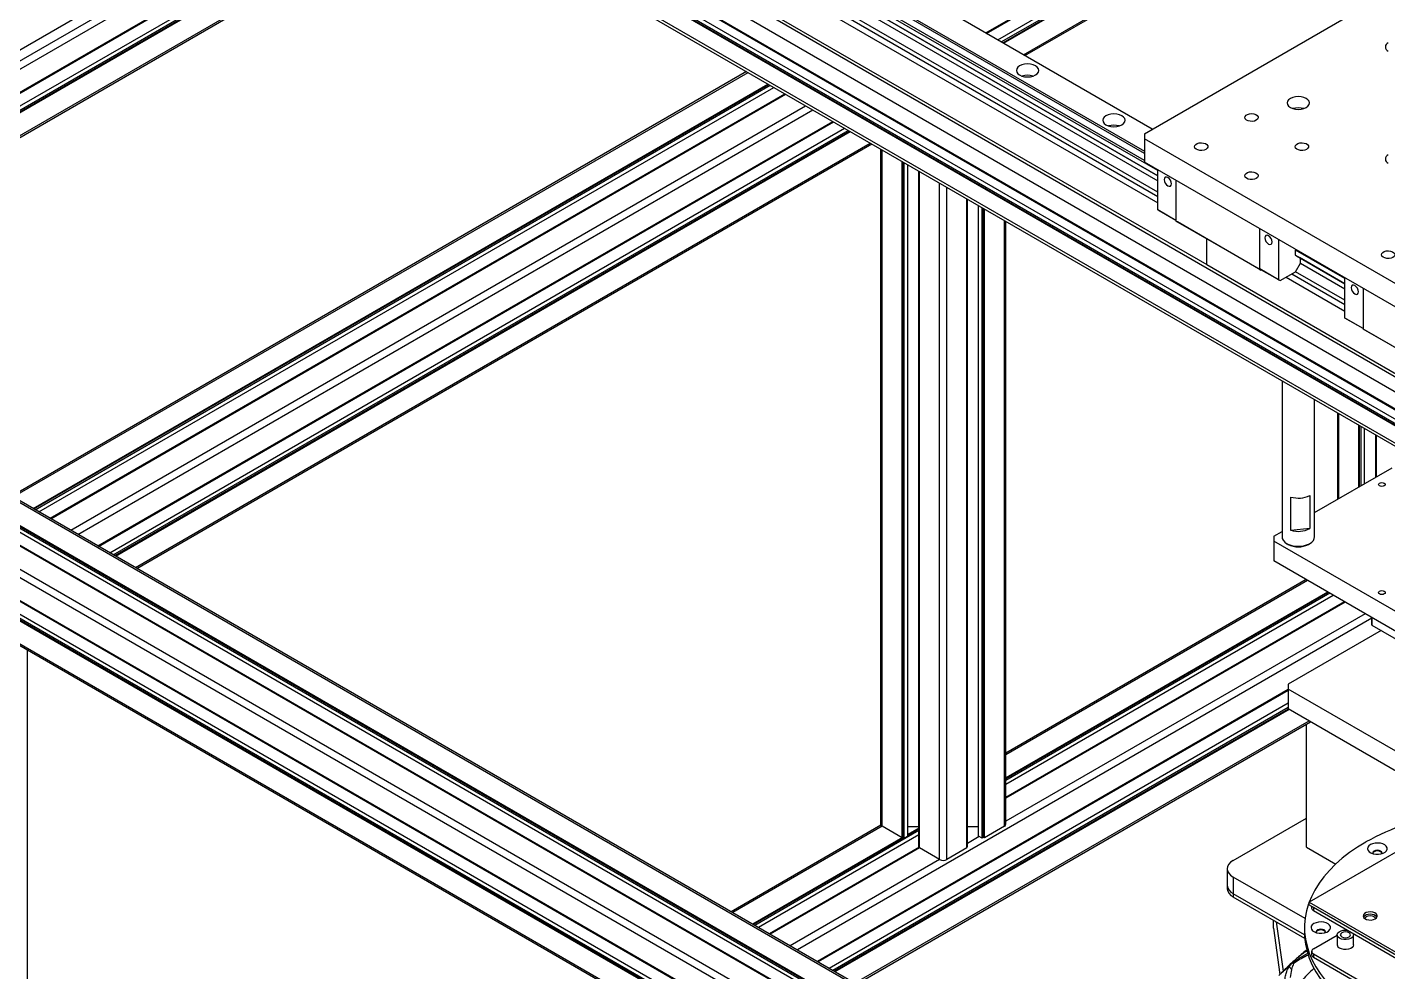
# Model space of a CAD drawing. Header units: millimetres. Extents: x 0 to 597, y 0 to 420.
# Drawn here: x 364.35 to 408.93, y 130.49 to 161.42 of the extents above; entities that cross this region are included whole.
import ezdxf

# ---------------------------------------------------------------- set-up
doc = ezdxf.new("R2010")
doc.units = ezdxf.units.MM

msp = doc.modelspace()

# ---------------------------------------------------------------- linework, layer by layer
at = {"color": 7, "linetype": 'Continuous', "lineweight": 25}
for p, q in [((401.212, 158.08), (371.106, 175.46)), ((400.951, 157.049), (370.215, 174.793)), ((400.951, 157.284), (370.316, 174.969)), ((370.347, 175.022), (400.951, 157.354)), ((401.389, 156.726), (370.184, 174.74)), ((370.184, 174.569), (401.389, 156.554)), ((370.215, 174.551), (401.389, 156.554)), ((401.389, 156.554), (370.316, 174.492)), ((370.347, 174.475), (401.389, 156.554)), ((370.347, 174.311), (401.389, 156.391)), ((401.389, 156.015), (370.184, 174.03)), ((370.184, 173.894), (401.389, 155.879)), ((369.995, 173.785), (401.389, 155.661)), ((369.901, 172.642), (434.012, 135.631)), ((369.995, 172.696), (402.994, 153.646)), ((369.689, 172.274), (433.8, 135.264)), ((369.689, 171.708), (433.8, 134.698)), ((369.713, 171.667), (433.824, 134.657)), ((369.713, 171.221), (433.824, 134.21)), ((369.83, 171.289), (433.941, 134.278)), ((369.689, 171.153), (433.8, 134.142)), ((369.713, 171.166), (433.824, 134.156)), ((369.689, 170.587), (433.8, 133.576)), ((369.751, 170.449), (433.862, 133.439)), ((375.4, 167.188), (349.272, 152.105)), ((352.522, 152.598), (376.597, 166.497)), ((352.545, 152.585), (376.621, 166.483)), ((352.908, 152.375), (376.984, 166.274)), ((353.026, 152.307), (377.102, 166.206)), ((353.073, 152.28), (377.149, 166.179)), ((353.097, 152.266), (377.173, 166.165)), ((353.801, 151.86), (377.877, 165.758)), ((395.759, 161.228), (401.82, 164.727)), ((395.783, 161.214), (401.844, 164.713)), ((396.146, 161.004), (402.207, 164.503)), ((396.264, 160.936), (402.325, 164.435)), ((396.311, 160.909), (402.372, 164.408)), ((396.334, 160.896), (402.395, 164.394)), ((397.039, 160.489), (403.1, 163.988)), ((400.951, 157.929), (410.747, 163.584)), ((387.917, 159.962), (363.841, 146.064)), ((364.545, 145.657), (388.621, 159.556)), ((364.569, 145.644), (388.644, 159.542)), ((364.616, 145.617), (388.691, 159.515)), ((364.734, 145.549), (388.809, 159.447)), ((365.097, 145.339), (389.172, 159.238)), ((365.12, 145.325), (389.196, 159.224)), ((366.667, 144.433), (390.742, 158.331)), ((366.69, 144.419), (390.766, 158.318)), ((367.053, 144.21), (391.129, 158.108)), ((367.171, 144.141), (391.247, 158.04)), ((367.218, 144.114), (391.294, 158.013)), ((367.242, 144.101), (391.317, 157.999)), ((400.951, 157.929), (400.951, 157.765)), ((367.946, 143.694), (392.022, 157.593)), ((392.309, 157.427), (392.309, 135.32)), ((411.039, 151.942), (400.951, 157.765)), ((400.951, 157.765), (400.951, 157.003)), ((393.014, 134.874), (393.014, 157.02)), ((393.037, 134.888), (393.037, 157.007)), ((393.084, 134.86), (393.084, 156.979)), ((411.039, 151.18), (400.951, 157.003)), ((393.202, 134.928), (393.202, 156.911)), ((393.565, 134.583), (393.565, 156.702)), ((393.589, 134.542), (393.589, 156.688)), ((401.389, 155.433), (401.389, 156.75)), ((401.988, 156.405), (401.988, 155.071)), ((395.135, 134.542), (395.135, 155.796)), ((395.158, 134.583), (395.158, 155.782)), ((395.521, 134.928), (395.521, 155.572)), ((395.639, 134.86), (395.639, 155.504)), ((395.686, 134.888), (395.686, 155.477)), ((395.71, 134.874), (395.71, 155.464)), ((401.988, 155.087), (401.389, 155.433)), ((401.436, 155.406), (401.389, 155.433)), ((401.988, 155.087), (401.436, 155.406)), ((396.414, 135.32), (396.414, 155.057)), ((404.722, 153.493), (401.988, 155.071)), ((402.035, 155.044), (401.988, 155.071)), ((404.769, 153.465), (402.035, 155.044)), ((404.722, 154.826), (404.722, 153.493)), ((404.736, 153.501), (404.736, 154.818)), ((402.994, 153.646), (402.994, 154.49)), ((405.349, 154.464), (405.349, 153.147)), ((405.901, 154.121), (405.911, 154.14)), ((407.518, 153.188), (405.901, 154.121)), ((405.901, 153.95), (405.901, 154.121)), ((405.901, 153.95), (407.518, 153.016)), ((405.931, 153.932), (405.901, 153.95)), ((405.931, 153.932), (407.518, 153.016)), ((407.518, 153.016), (406.033, 153.874)), ((406.063, 153.856), (406.033, 153.874)), ((406.063, 153.856), (407.518, 153.016)), ((406.063, 153.693), (406.063, 153.856)), ((402.994, 153.646), (434.106, 135.685)), ((404.722, 153.493), (404.769, 153.465)), ((405.349, 153.147), (404.736, 153.501)), ((404.736, 153.501), (404.783, 153.473)), ((404.769, 153.465), (404.783, 153.473)), ((404.783, 153.473), (405.396, 153.12)), ((405.396, 153.12), (405.901, 153.411)), ((405.901, 153.411), (406.063, 153.693)), ((407.518, 152.477), (405.901, 153.411)), ((406.063, 153.693), (407.518, 152.853)), ((347.339, 153.085), (408.857, 117.571)), ((409.846, 119.506), (351.324, 153.29)), ((405.349, 153.147), (405.396, 153.12)), ((405.594, 153.234), (407.518, 152.124)), ((405.783, 153.343), (407.518, 152.341)), ((407.518, 151.895), (407.518, 153.213)), ((350.045, 152.551), (409.282, 118.355)), ((350.069, 152.565), (409.282, 118.382)), ((350.432, 152.774), (409.498, 118.676)), ((350.549, 152.842), (409.616, 118.744)), ((350.597, 152.87), (409.633, 118.789)), ((350.62, 152.883), (409.633, 118.816)), ((408.116, 152.867), (408.116, 151.533)), ((347.339, 152.328), (408.857, 116.814)), ((347.363, 152.287), (408.881, 116.773)), ((347.339, 151.664), (408.857, 116.15)), ((347.363, 151.732), (408.881, 116.218)), ((347.363, 151.677), (408.881, 116.164)), ((347.481, 151.8), (408.926, 116.328)), ((408.116, 151.549), (407.518, 151.895)), ((407.565, 151.868), (407.518, 151.895)), ((408.116, 151.549), (407.565, 151.868)), ((410.85, 149.955), (408.116, 151.533)), ((408.163, 151.506), (408.116, 151.533)), ((410.897, 149.928), (408.163, 151.506)), ((347.339, 150.907), (408.857, 115.393)), ((347.374, 150.831), (408.892, 115.317)), ((405.462, 149.834), (405.462, 144.728)), ((406.528, 144.728), (406.528, 149.218)), ((407.277, 148.786), (407.277, 145.958)), ((407.981, 146.364), (407.981, 148.38)), ((408.004, 146.378), (408.004, 148.366)), ((408.051, 146.405), (408.051, 148.339)), ((408.169, 146.473), (408.169, 148.271)), ((408.532, 146.682), (408.532, 148.061)), ((408.556, 146.696), (408.556, 148.048)), ((406.528, 145.526), (409.068, 146.992)), ((405.754, 144.943), (405.754, 146.032)), ((406.368, 146.087), (406.368, 144.998)), ((405.193, 144.755), (405.462, 144.91)), ((406.368, 144.998), (405.754, 144.943)), ((405.193, 144.755), (405.193, 144.592)), ((412.925, 140.129), (405.193, 144.592)), ((405.193, 144.592), (405.193, 143.939)), ((405.618, 144.51), (405.665, 144.483)), ((406.325, 144.483), (406.372, 144.51)), ((412.925, 139.476), (405.193, 143.939)), ((406.251, 143.328), (396.414, 137.65)), ((406.955, 142.922), (396.414, 136.837)), ((406.978, 142.908), (396.414, 136.81)), ((407.025, 142.881), (396.414, 136.755)), ((407.143, 142.813), (396.414, 136.619)), ((407.506, 142.603), (396.414, 136.2)), ((407.53, 142.59), (396.414, 136.173)), ((408.402, 142.086), (408.402, 141.925)), ((408.409, 141.837), (408.409, 142.082)), ((408.409, 141.837), (409.85, 141.005)), ((408.706, 141.666), (405.665, 139.91)), ((364.359, 116.815), (364.359, 141.026)), ((405.665, 139.728), (390.241, 130.824)), ((405.665, 139.701), (390.264, 130.81)), ((405.665, 139.91), (405.665, 139.747)), ((412.925, 135.556), (405.665, 139.747)), ((405.665, 139.747), (405.665, 139.094)), ((405.665, 139.282), (390.627, 130.601)), ((405.665, 139.146), (390.745, 130.532)), ((405.667, 139.092), (390.792, 130.505)), ((412.925, 134.903), (405.665, 139.094)), ((405.691, 139.079), (390.816, 130.492)), ((391.52, 130.085), (406.395, 138.672)), ((406.265, 134.57), (406.265, 138.597)), ((403.861, 134.135), (406.265, 135.523)), ((392.32, 135.286), (387.415, 132.455)), ((393.565, 135.111), (388.19, 132.008)), ((393.014, 134.874), (392.358, 135.252)), ((393.565, 135.236), (393.202, 135.236)), ((393.565, 135.192), (393.202, 134.983)), ((393.565, 135.165), (393.202, 134.956)), ((395.521, 135.236), (395.158, 135.236)), ((396.365, 135.252), (395.71, 134.874)), ((410.704, 135.28), (406.348, 132.766)), ((393.037, 134.888), (388.119, 132.048)), ((393.061, 134.874), (388.143, 132.035)), ((393.565, 134.975), (388.308, 131.94)), ((393.037, 134.888), (393.014, 134.874)), ((393.084, 134.86), (393.037, 134.888)), ((393.202, 134.928), (393.084, 134.86)), ((395.639, 134.86), (395.521, 134.928)), ((395.686, 134.888), (395.639, 134.86)), ((395.71, 134.874), (395.686, 134.888)), ((393.589, 134.569), (388.671, 131.73)), ((393.589, 134.542), (388.694, 131.716)), ((393.589, 134.569), (393.565, 134.583)), ((394.244, 134.164), (393.589, 134.542)), ((395.135, 134.542), (394.48, 134.164)), ((395.158, 134.583), (395.135, 134.569)), ((406.265, 134.57), (407.223, 134.017)), ((403.665, 133.863), (403.665, 133.318)), ((403.665, 133.318), (403.665, 133.21)), ((406.218, 132.23), (403.861, 133.591)), ((403.861, 133.591), (403.861, 133.046)), ((406.201, 131.695), (403.861, 133.046)), ((403.861, 133.046), (403.861, 132.937)), ((406.207, 131.583), (403.861, 132.937)), ((406.348, 132.766), (411.534, 129.772)), ((406.348, 132.684), (406.348, 132.766)), ((406.348, 132.684), (411.534, 129.691)), ((406.431, 132.636), (406.431, 132.575)), ((406.49, 132.602), (411.392, 129.772)), ((406.49, 132.602), (406.49, 132.494)), ((406.49, 132.494), (411.392, 129.663)), ((405.18, 131.916), (405.18, 132.175)), ((405.275, 132.121), (405.498, 130.506)), ((405.18, 131.916), (405.39, 130.396)), ((406.199, 131.935), (406.199, 131.772)), ((406.49, 131.241), (407.272, 131.693)), ((407.272, 131.697), (407.272, 131.371)), ((407.546, 131.851), (407.574, 131.867)), ((407.805, 131.371), (407.805, 131.697)), ((406.264, 131.196), (406.228, 131.145)), ((406.431, 131.16), (406.431, 131.051)), ((406.49, 131.078), (411.392, 128.248)), ((406.49, 131.078), (406.49, 130.969)), ((406.49, 130.969), (411.392, 128.139)), ((405.499, 130.497), (405.5, 130.492))]:
    msp.add_line(p, q, dxfattribs=at)
at = {"color": 8, "linetype": 'Continuous', "lineweight": 25}
for p, q in [((351.7, 153.153), (375.706, 167.011)), ((351.866, 152.977), (375.942, 166.875)), ((353.752, 151.888), (377.828, 165.787)), ((396.99, 160.517), (403.051, 164.016)), ((363.89, 146.036), (387.966, 159.934)), ((365.775, 144.947), (389.851, 158.846)), ((366.011, 144.811), (390.087, 158.71)), ((367.897, 143.722), (391.973, 157.621)), ((392.358, 135.252), (392.358, 157.398)), ((394.244, 134.164), (394.244, 156.31)), ((394.48, 134.164), (394.48, 156.174)), ((396.365, 135.252), (396.365, 155.085)), ((351.275, 153.261), (409.798, 119.477)), ((349.39, 152.173), (408.975, 117.775)), ((407.325, 145.986), (407.325, 148.758)), ((406.299, 143.3), (396.414, 137.594)), ((408.185, 142.212), (396.414, 135.416)), ((408.402, 142.065), (389.585, 131.202)), ((406.346, 138.7), (391.471, 130.113)), ((392.358, 135.252), (387.464, 132.427)), ((395.545, 134.915), (395.158, 134.692)), ((394.244, 134.164), (389.349, 131.338)), ((407.574, 131.867), (407.612, 131.845)), ((407.795, 131.74), (411.973, 129.328))]:
    msp.add_line(p, q, dxfattribs=at)
at = {"color": 7, "linetype": 'Continuous', "lineweight": 25, "flags": 128}
for points in [[(397.384, 159.852), (397.442, 159.895), (397.479, 159.946), (397.491, 160.001), (397.479, 160.056), (397.442, 160.107), (397.384, 160.151), (397.308, 160.185), (397.22, 160.206), (397.125, 160.213), (397.03, 160.206), (396.941, 160.185), (396.865, 160.151), (396.807, 160.107), (396.771, 160.056), (396.758, 160.001), (396.771, 159.946), (396.807, 159.895), (396.865, 159.852), (396.941, 159.818), (397.03, 159.797), (397.125, 159.79), (397.22, 159.797), (397.308, 159.818), (397.384, 159.852)], [(405.736, 159.085), (405.677, 159.041), (405.641, 158.99), (405.628, 158.936), (405.641, 158.881), (405.677, 158.83), (405.736, 158.786), (405.812, 158.752), (405.9, 158.731), (405.995, 158.724), (406.09, 158.731), (406.178, 158.752), (406.254, 158.786), (406.312, 158.83), (406.349, 158.881), (406.362, 158.936), (406.349, 158.99), (406.312, 159.041), (406.254, 159.085), (406.178, 159.119), (406.09, 159.14), (405.995, 159.147), (405.9, 159.14), (405.812, 159.119), (405.736, 159.085)], [(400.212, 158.219), (400.271, 158.263), (400.307, 158.314), (400.32, 158.368), (400.307, 158.423), (400.271, 158.474), (400.212, 158.518), (400.136, 158.552), (400.048, 158.573), (399.953, 158.58), (399.858, 158.573), (399.77, 158.552), (399.694, 158.518), (399.636, 158.474), (399.599, 158.423), (399.586, 158.368), (399.599, 158.314), (399.636, 158.263), (399.694, 158.219), (399.77, 158.185), (399.858, 158.164), (399.953, 158.157), (400.048, 158.164), (400.136, 158.185), (400.212, 158.219)], [(404.618, 158.37), (404.559, 158.345), (404.49, 158.333), (404.418, 158.335), (404.35, 158.35), (404.295, 158.377), (404.258, 158.413), (404.243, 158.454), (404.252, 158.496), (404.284, 158.533), (404.335, 158.563), (404.4, 158.581), (404.472, 158.586), (404.543, 158.578), (404.605, 158.556), (404.652, 158.524), (404.678, 158.485), (404.681, 158.444), (404.66, 158.404), (404.618, 158.37)], [(402.968, 157.417), (402.91, 157.393), (402.84, 157.381), (402.768, 157.383), (402.7, 157.398), (402.645, 157.425), (402.608, 157.461), (402.593, 157.502), (402.602, 157.543), (402.634, 157.581), (402.685, 157.61), (402.75, 157.629), (402.822, 157.634), (402.893, 157.625), (402.955, 157.604), (403.002, 157.572), (403.028, 157.533), (403.031, 157.491), (403.011, 157.451), (402.968, 157.417)], [(406.268, 157.417), (406.209, 157.393), (406.14, 157.381), (406.068, 157.383), (406, 157.398), (405.945, 157.425), (405.908, 157.461), (405.893, 157.502), (405.902, 157.543), (405.934, 157.581), (405.985, 157.61), (406.05, 157.629), (406.122, 157.634), (406.193, 157.625), (406.255, 157.604), (406.302, 157.572), (406.328, 157.533), (406.331, 157.491), (406.31, 157.451), (406.268, 157.417)], [(401.601, 156.426), (401.61, 156.369), (401.636, 156.31), (401.674, 156.259), (401.719, 156.222), (401.764, 156.207), (401.803, 156.214), (401.828, 156.243), (401.837, 156.29), (401.828, 156.348), (401.803, 156.406), (401.764, 156.458), (401.719, 156.494), (401.674, 156.51), (401.636, 156.503), (401.61, 156.473), (401.601, 156.426)], [(404.618, 156.465), (404.559, 156.44), (404.49, 156.428), (404.418, 156.43), (404.35, 156.445), (404.295, 156.472), (404.258, 156.508), (404.243, 156.549), (404.252, 156.591), (404.284, 156.628), (404.335, 156.658), (404.4, 156.676), (404.472, 156.681), (404.543, 156.673), (404.605, 156.651), (404.652, 156.619), (404.678, 156.581), (404.681, 156.539), (404.66, 156.499), (404.618, 156.465)], [(405.137, 154.385), (405.128, 154.443), (405.102, 154.501), (405.064, 154.553), (405.019, 154.589), (404.974, 154.605), (404.936, 154.598), (404.91, 154.568), (404.901, 154.521), (404.91, 154.464), (404.936, 154.405), (404.974, 154.354), (405.019, 154.317), (405.064, 154.302), (405.102, 154.309), (405.128, 154.338), (405.137, 154.385)], [(409.097, 153.879), (409.038, 153.855), (408.968, 153.843), (408.896, 153.845), (408.829, 153.86), (408.773, 153.887), (408.736, 153.923), (408.721, 153.964), (408.73, 154.005), (408.762, 154.043), (408.813, 154.073), (408.878, 154.091), (408.95, 154.096), (409.021, 154.087), (409.083, 154.066), (409.13, 154.034), (409.156, 153.995), (409.159, 153.953), (409.139, 153.913), (409.097, 153.879)], [(407.73, 152.889), (407.739, 152.831), (407.764, 152.772), (407.802, 152.721), (407.847, 152.684), (407.893, 152.669), (407.931, 152.676), (407.956, 152.706), (407.965, 152.752), (407.956, 152.81), (407.931, 152.869), (407.893, 152.92), (407.847, 152.957), (407.802, 152.972), (407.764, 152.965), (407.739, 152.935), (407.73, 152.889)], [(408.657, 146.397), (408.634, 146.418), (408.625, 146.442), (408.634, 146.467), (408.657, 146.487), (408.693, 146.501), (408.735, 146.506), (408.777, 146.501), (408.813, 146.487), (408.837, 146.467), (408.845, 146.442), (408.837, 146.418), (408.813, 146.397), (408.777, 146.384), (408.735, 146.379), (408.693, 146.384), (408.657, 146.397)], [(405.462, 144.728), (405.468, 144.681), (405.498, 144.616), (405.551, 144.557), (405.625, 144.506), (405.716, 144.465), (405.82, 144.437), (405.932, 144.422), (406.048, 144.421), (406.161, 144.435), (406.266, 144.463), (406.358, 144.502), (406.434, 144.553), (406.489, 144.611), (406.52, 144.675), (406.528, 144.728)], [(408.657, 142.86), (408.634, 142.88), (408.625, 142.905), (408.634, 142.929), (408.657, 142.949), (408.693, 142.963), (408.735, 142.968), (408.777, 142.963), (408.813, 142.949), (408.837, 142.929), (408.845, 142.905), (408.837, 142.88), (408.813, 142.86), (408.777, 142.846), (408.735, 142.841), (408.693, 142.846), (408.657, 142.86)], [(408.21, 134.738), (407.934, 134.569), (407.675, 134.391), (407.435, 134.204), (407.214, 134.009), (407.013, 133.807), (406.833, 133.599), (406.675, 133.385), (406.538, 133.166), (406.425, 132.943), (406.352, 132.768)], [(408.361, 134.651), (408.309, 134.611), (408.277, 134.564), (408.268, 134.514), (408.283, 134.465), (408.32, 134.419), (408.377, 134.381), (408.45, 134.354), (408.533, 134.339), (408.62, 134.337), (408.705, 134.349), (408.781, 134.373), (408.843, 134.409), (408.885, 134.453), (408.906, 134.502), (408.903, 134.552), (408.877, 134.6), (408.829, 134.642), (408.763, 134.675), (408.684, 134.697), (408.599, 134.705), (408.512, 134.7), (408.431, 134.682), (408.361, 134.651)], [(408.482, 134.443), (408.449, 134.415), (408.438, 134.382), (408.445, 134.355)], [(408.482, 134.419), (408.449, 134.39), (408.439, 134.37)], [(408.73, 134.355), (408.738, 134.382), (408.726, 134.415), (408.694, 134.443), (408.645, 134.462), (408.588, 134.468), (408.53, 134.462), (408.482, 134.443)], [(408.736, 134.37), (408.726, 134.39), (408.694, 134.419), (408.645, 134.437), (408.588, 134.444), (408.53, 134.437), (408.482, 134.419)], [(403.861, 134.135), (403.778, 134.077), (403.716, 134.01), (403.678, 133.938), (403.665, 133.863), (403.678, 133.788), (403.716, 133.715), (403.778, 133.649), (403.861, 133.591)], [(406.348, 132.757), (406.334, 132.716), (406.266, 132.486), (406.222, 132.255), (406.201, 132.023), (406.204, 131.79), (406.231, 131.558), (406.281, 131.327), (406.354, 131.098), (406.451, 130.872), (406.57, 130.65), (406.712, 130.432), (406.876, 130.219), (407.061, 130.012), (407.267, 129.812), (407.493, 129.62), (407.738, 129.435), (408.001, 129.259), (408.282, 129.092), (408.58, 128.934), (408.892, 128.788), (409.22, 128.652)], [(408.517, 132.221), (408.562, 132.257), (408.583, 132.3), (408.58, 132.344), (408.552, 132.386), (408.503, 132.419), (408.437, 132.442), (408.362, 132.451), (408.285, 132.446), (408.216, 132.426), (408.162, 132.395), (408.128, 132.355), (408.119, 132.311), (408.135, 132.268), (408.174, 132.23), (408.232, 132.201), (408.304, 132.185), (408.381, 132.183), (408.454, 132.196), (408.517, 132.221)], [(406.506, 132.066), (406.454, 132.026), (406.422, 131.979), (406.413, 131.929), (406.428, 131.879), (406.465, 131.834), (406.522, 131.796), (406.595, 131.769), (406.678, 131.753), (406.765, 131.752), (406.85, 131.764), (406.926, 131.788), (406.988, 131.824), (407.03, 131.868), (407.051, 131.916), (407.048, 131.967), (407.022, 132.015), (406.974, 132.057), (406.908, 132.09), (406.829, 132.111), (406.744, 132.12), (406.657, 132.115), (406.576, 132.096), (406.506, 132.066)], [(408.187, 132.221), (408.185, 132.235), (408.198, 132.272), (408.234, 132.303), (408.288, 132.324), (408.352, 132.331), (408.416, 132.324), (408.47, 132.303), (408.506, 132.272), (408.519, 132.235), (408.517, 132.221)], [(406.199, 131.772), (406.204, 131.627), (406.231, 131.394), (406.281, 131.163), (406.354, 130.935), (406.451, 130.709), (406.57, 130.486), (406.712, 130.269), (406.876, 130.056), (407.061, 129.849), (407.267, 129.649), (407.493, 129.456), (407.738, 129.271), (408.001, 129.095), (408.282, 128.928), (408.58, 128.771), (408.892, 128.624), (409.22, 128.488)], [(406.627, 131.858), (406.594, 131.83), (406.583, 131.797), (406.59, 131.77)], [(406.627, 131.833), (406.594, 131.805), (406.584, 131.784)], [(406.875, 131.77), (406.883, 131.797), (406.871, 131.83), (406.839, 131.858), (406.79, 131.877), (406.733, 131.883), (406.675, 131.877), (406.627, 131.858)], [(406.881, 131.784), (406.871, 131.805), (406.839, 131.833), (406.79, 131.852), (406.733, 131.859), (406.675, 131.852), (406.627, 131.833)], [(407.35, 131.588), (407.303, 131.625), (407.277, 131.669), (407.274, 131.715), (407.294, 131.759), (407.337, 131.798), (407.397, 131.828), (407.47, 131.846), (407.549, 131.851), (407.612, 131.845)], [(407.795, 131.74), (407.805, 131.703), (407.796, 131.657), (407.765, 131.615), (407.713, 131.581), (407.645, 131.556), (407.569, 131.544), (407.489, 131.546), (407.414, 131.561), (407.35, 131.588)], [(407.657, 131.765), (407.603, 131.786), (407.539, 131.794), (407.475, 131.786), (407.421, 131.765), (407.385, 131.734), (407.372, 131.697), (407.385, 131.661), (407.421, 131.629), (407.475, 131.608), (407.539, 131.601), (407.603, 131.608), (407.657, 131.629), (407.693, 131.661), (407.705, 131.697), (407.693, 131.734), (407.657, 131.765)], [(407.805, 131.371), (407.796, 131.331), (407.765, 131.289), (407.713, 131.254), (407.645, 131.23), (407.569, 131.218), (407.489, 131.219), (407.414, 131.235), (407.35, 131.262)]]:
    msp.add_lwpolyline(points, dxfattribs=at)
at = {"color": 7, "linetype": 'Continuous', "lineweight": 25}
for centre, radius, start, end in [((408.993, 160.773), 0.146, 110.7812, 249.2164), ((397.125, 159.239), 0.604, 72.8669, 107.1339), ((405.995, 158.173), 0.604, 72.868, 107.1328), ((399.953, 157.606), 0.604, 72.8682, 107.1326), ((408.993, 157.099), 0.146, 110.7868, 249.2156), ((405.992, 146.835), 0.837, 253.4837, 296.7184), ((405.992, 145.746), 0.837, 253.4837, 296.7184), ((405.995, 145.115), 0.713, 242.4274, 297.5724), ((408.939, 141.925), 0.538, 180.0195, 189.3766), ((412.432, 127.146), 8.687, 100.259, 119.0733), ((392.393, 135.329), 0.0838, 185.695, 245.6251), ((396.331, 135.329), 0.0838, 294.3791, 354.3063), ((394.362, 134.391), 0.256, 242.6106, 297.3886), ((403.999, 133.352), 0.335, 185.6947, 245.6258), ((403.999, 133.243), 0.335, 185.6947, 245.6258), ((406.531, 132.585), 0.101, 185.6932, 245.6252), ((408.352, 132.078), 0.297, 41.5927, 138.4077), ((406.521, 131.16), 0.0873, 110.7869, 249.2141), ((407.402, 131.382), 0.131, 184.8317, 246.4871), ((406.531, 131.061), 0.101, 185.6932, 245.6252), ((418.071, 118.436), 16.782, 133.5561, 135.6199)]:
    msp.add_arc(centre, radius, start, end, dxfattribs=at)
for points, knots in [([(405.468, 130.471), (405.523, 130.526), (405.668, 130.672), (405.939, 130.873), (406.165, 131.025), (406.297, 131.088), (406.309, 131.093)], [0, 0, 0, 0, 0.224231, 0.592196, 0.963684, 1, 1, 1, 1]), ([(406.228, 131.145), (406.128, 131.073), (406.01, 130.989), (405.908, 130.89), (405.893, 130.875)], [0, 0, 0, 0, 0.854638, 1, 1, 1, 1]), ([(405.976, 130.948), (405.992, 130.964), (406.081, 131.054), (406.182, 131.132), (406.264, 131.196)], [0, 0, 0, 0, 0.180335, 1, 1, 1, 1]), ([(406.271, 131.209), (406.263, 131.203), (406.203, 131.154), (406.144, 131.1), (406.092, 131.053)], [0, 0, 0, 0, 0.1228, 1, 1, 1, 1]), ([(405.691, 130.658), (405.604, 130.59), (405.487, 130.5), (405.387, 130.395), (405.363, 130.369)], [0, 0, 0, 0, 0.755418, 1, 1, 1, 1]), ([(405.892, 130.877), (405.882, 130.868), (405.756, 130.757), (405.623, 130.632), (405.502, 130.511), (405.493, 130.502)], [0, 0, 0, 0, 0.069862, 0.932383, 1, 1, 1, 1]), ([(405.554, 130.223), (405.564, 130.28), (405.582, 130.395), (405.628, 130.54), (405.67, 130.619), (405.691, 130.658)], [0, 0, 0, 0, 0.339376, 0.672332, 1, 1, 1, 1]), ([(405.691, 130.658), (405.71, 130.637), (405.737, 130.605), (405.764, 130.574), (405.772, 130.564)], [0, 0, 0, 0, 0.6769778, 1, 1, 1, 1]), ([(405.843, 130.765), (405.816, 130.7), (405.762, 130.57), (405.741, 130.391), (405.731, 130.302)], [0, 0, 0, 0, 0.499576, 1, 1, 1, 1]), ([(406.329, 131.037), (406.308, 131.027), (406.207, 130.98), (406.042, 130.893), (405.906, 130.806), (405.843, 130.765)], [0, 0, 0, 0, 0.126215, 0.588506, 1, 1, 1, 1])]:
    msp.add_open_spline(points, degree=3, knots=knots, dxfattribs=at)

doc.saveas('drawing.dxf')
